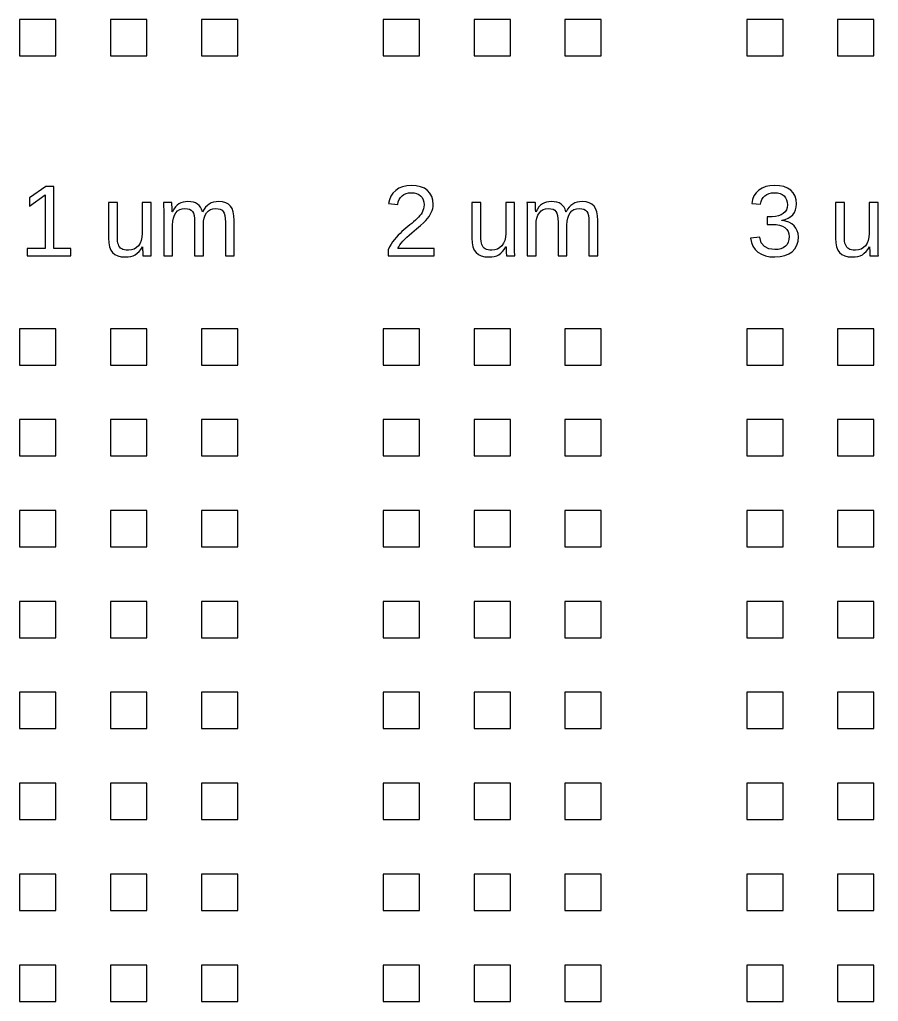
# Model space of a CAD drawing. Header units: metres. Extents: x -21500 to 21500, y -23900 to 23900.
# Drawn here: x -19600 to -14875, y 6400 to 11800 of the extents above; entities that cross this region are included whole.
import ezdxf

# ---------------------------------------------------------------- set-up
doc = ezdxf.new("R2010")
doc.units = ezdxf.units.M

msp = doc.modelspace()

# ---------------------------------------------------------------- linework, layer by layer
for p, q in [((-19400, 11800), (-19600, 11800)), ((-19600, 11800), (-19600, 11600)), ((-19400, 11600), (-19400, 11800)), ((-18900, 11800), (-19100, 11800)), ((-19100, 11800), (-19100, 11600)), ((-18900, 11600), (-18900, 11800)), ((-18400, 11800), (-18600, 11800)), ((-18600, 11800), (-18600, 11600)), ((-18400, 11600), (-18400, 11800)), ((-17400, 11800), (-17600, 11800)), ((-17600, 11800), (-17600, 11600)), ((-17400, 11600), (-17400, 11800)), ((-16900, 11800), (-17100, 11800)), ((-17100, 11800), (-17100, 11600)), ((-16900, 11600), (-16900, 11800)), ((-16400, 11800), (-16600, 11800)), ((-16600, 11800), (-16600, 11600)), ((-16400, 11600), (-16400, 11800)), ((-15400, 11800), (-15600, 11800)), ((-15600, 11800), (-15600, 11600)), ((-15400, 11600), (-15400, 11800)), ((-14900, 11800), (-15100, 11800)), ((-15100, 11800), (-15100, 11600)), ((-14900, 11600), (-14900, 11800)), ((-19600, 11600), (-19400, 11600)), ((-19100, 11600), (-18900, 11600)), ((-18600, 11600), (-18400, 11600)), ((-17600, 11600), (-17400, 11600)), ((-17100, 11600), (-16900, 11600)), ((-16600, 11600), (-16400, 11600)), ((-15600, 11600), (-15400, 11600)), ((-15100, 11600), (-14900, 11600)), ((-19456.2, 10882.2), (-19546.6, 10820.1)), ((-19411.2, 10882.2), (-19456.2, 10882.2)), ((-19411.2, 10541.5), (-19411.2, 10882.2)), ((-17531, 10860.8), (-17546, 10846.1)), ((-17513, 10872.7), (-17531, 10860.8)), ((-17492.7, 10881.1), (-17513, 10872.7)), ((-17469.9, 10886.2), (-17492.7, 10881.1)), ((-17444.8, 10887.9), (-17469.9, 10886.2)), ((-17417.6, 10886.2), (-17444.8, 10887.9)), ((-17393.7, 10881.1), (-17417.6, 10886.2)), ((-17373.2, 10872.6), (-17393.7, 10881.1)), ((-17356, 10860.7), (-17373.2, 10872.6)), ((-17342.4, 10845.6), (-17356, 10860.7)), ((-15533.4, 10861.6), (-15548.4, 10847.2)), ((-15515.5, 10873.1), (-15533.4, 10861.6)), ((-15495.1, 10881.4), (-15515.5, 10873.1)), ((-15472.4, 10886.3), (-15495.1, 10881.4)), ((-15447.3, 10887.9), (-15472.4, 10886.3)), ((-15420.1, 10886.3), (-15447.3, 10887.9)), ((-15396.2, 10881.3), (-15420.1, 10886.3)), ((-15375.4, 10872.9), (-15396.2, 10881.3)), ((-15357.9, 10861.2), (-15375.4, 10872.9)), ((-15343.9, 10846.5), (-15357.9, 10861.2)), ((-19546.6, 10774), (-19460.3, 10835.6)), ((-19546.6, 10820.1), (-19546.6, 10774)), ((-19460.3, 10835.6), (-19460.3, 10541.5)), ((-17565.4, 10809.6), (-17569.9, 10787.8)), ((-17557.4, 10829), (-17565.4, 10809.6)), ((-17546, 10846.1), (-17557.4, 10829)), ((-17517.2, 10797.7), (-17512.3, 10810.4)), ((-17512.3, 10810.4), (-17505.3, 10821.5)), ((-17505.3, 10821.5), (-17496.2, 10830.8)), ((-17496.2, 10830.8), (-17485.4, 10838.2)), ((-17485.4, 10838.2), (-17473.3, 10843.5)), ((-17473.3, 10843.5), (-17459.7, 10846.7)), ((-17459.7, 10846.7), (-17444.8, 10847.8)), ((-17444.8, 10847.8), (-17429.3, 10846.7)), ((-17429.3, 10846.7), (-17415.6, 10843.4)), ((-17415.6, 10843.4), (-17403.7, 10838)), ((-17403.7, 10838), (-17393.6, 10830.4)), ((-17393.6, 10830.4), (-17385.5, 10820.9)), ((-17385.5, 10820.9), (-17379.7, 10809.5)), ((-17379.7, 10809.5), (-17376.3, 10796.4)), ((-17332.7, 10827.7), (-17342.4, 10845.6)), ((-17326.9, 10806.9), (-17332.7, 10827.7)), ((-17324.9, 10783.2), (-17326.9, 10806.9)), ((-15567.9, 10810.5), (-15572.3, 10788.4)), ((-15559.9, 10830.1), (-15567.9, 10810.5)), ((-15548.4, 10847.2), (-15559.9, 10830.1)), ((-15520.6, 10798.8), (-15515.8, 10811.3)), ((-15515.8, 10811.3), (-15509, 10822.1)), ((-15509, 10822.1), (-15500, 10831.2)), ((-15500, 10831.2), (-15489.3, 10838.5)), ((-15489.3, 10838.5), (-15477, 10843.6)), ((-15477, 10843.6), (-15463.2, 10846.7)), ((-15463.2, 10846.7), (-15447.8, 10847.8)), ((-15447.8, 10847.8), (-15431.1, 10846.7)), ((-15431.1, 10846.7), (-15416.6, 10843.3)), ((-15416.6, 10843.3), (-15404.3, 10837.8)), ((-15404.3, 10837.8), (-15394.2, 10830)), ((-15394.2, 10830), (-15386.3, 10820.3)), ((-15386.3, 10820.3), (-15380.7, 10809)), ((-15380.7, 10809), (-15377.3, 10796.1)), ((-15334, 10829.2), (-15343.9, 10846.5)), ((-15328, 10809.3), (-15334, 10829.2)), ((-15326, 10786.7), (-15328, 10809.3)), ((-19062.4, 10793.5), (-19111.5, 10793.5)), ((-19111.5, 10793.5), (-19111.5, 10597.9)), ((-19062.4, 10607.4), (-19062.4, 10793.5)), ((-18877.1, 10793.5), (-18925.9, 10793.5)), ((-18925.9, 10793.5), (-18925.9, 10623.4)), ((-18877.1, 10562.7), (-18877.1, 10793.5)), ((-18762.8, 10793.5), (-18808.9, 10793.5)), ((-18808.9, 10793.5), (-18808.2, 10785.3)), ((-18808.2, 10785.3), (-18807.7, 10772.2)), ((-18807.7, 10772.2), (-18807.4, 10754)), ((-18807.4, 10754), (-18807.3, 10730.9)), ((-18762.7, 10792.6), (-18762.8, 10793.5)), ((-18762.5, 10791), (-18762.7, 10792.6)), ((-18762.4, 10788.9), (-18762.5, 10791)), ((-18762.2, 10786.2), (-18762.4, 10788.9)), ((-18762.1, 10783.1), (-18762.2, 10786.2)), ((-18761.9, 10779.8), (-18762.1, 10783.1)), ((-18761.8, 10776.3), (-18761.9, 10779.8)), ((-18761.6, 10772.5), (-18761.8, 10776.3)), ((-18761.4, 10767.8), (-18761.6, 10772.5)), ((-18761.1, 10761.3), (-18761.4, 10767.8)), ((-18760.9, 10753.2), (-18761.1, 10761.3)), ((-18760.6, 10743.3), (-18760.9, 10753.2)), ((-18751.7, 10757.8), (-18759.8, 10743.3)), ((-18742.9, 10769.8), (-18751.7, 10757.8)), ((-18733.6, 10779.5), (-18742.9, 10769.8)), ((-18740.5, 10737.4), (-18730.6, 10747.8)), ((-18723.7, 10786.7), (-18733.6, 10779.5)), ((-18730.6, 10747.8), (-18719.1, 10755.3)), ((-18713, 10792.1), (-18723.7, 10786.7)), ((-18719.1, 10755.3), (-18706, 10759.8)), ((-18701.1, 10795.9), (-18713, 10792.1)), ((-18706, 10759.8), (-18691.2, 10761.2)), ((-18688.2, 10798.2), (-18701.1, 10795.9)), ((-18691.2, 10761.2), (-18677.1, 10760.2)), ((-18674.1, 10799), (-18688.2, 10798.2)), ((-18677.1, 10760.2), (-18665.5, 10757.2)), ((-18658.3, 10798.1), (-18674.1, 10799)), ((-18665.5, 10757.2), (-18656.1, 10752.1)), ((-18644.2, 10795.6), (-18658.3, 10798.1)), ((-18656.1, 10752.1), (-18649.1, 10745)), ((-18631.9, 10791.5), (-18644.2, 10795.6)), ((-18621.3, 10785.7), (-18631.9, 10791.5)), ((-18612.4, 10778), (-18621.3, 10785.7)), ((-18604.9, 10768.4), (-18612.4, 10778)), ((-18598.9, 10756.9), (-18604.9, 10768.4)), ((-18594.3, 10743.3), (-18598.9, 10756.9)), ((-18585.5, 10757.1), (-18593.5, 10743.3)), ((-18576.7, 10768.8), (-18585.5, 10757.1)), ((-18567.1, 10778.4), (-18576.7, 10768.8)), ((-18571.4, 10737.5), (-18561.6, 10747.9)), ((-18556.8, 10785.9), (-18567.1, 10778.4)), ((-18561.6, 10747.9), (-18550.1, 10755.3)), ((-18545.4, 10791.6), (-18556.8, 10785.9)), ((-18550.1, 10755.3), (-18536.7, 10759.8)), ((-18532.9, 10795.7), (-18545.4, 10791.6)), ((-18536.7, 10759.8), (-18521.6, 10761.2)), ((-18519.3, 10798.1), (-18532.9, 10795.7)), ((-18521.6, 10761.2), (-18507.6, 10760.2)), ((-18504.5, 10799), (-18519.3, 10798.1)), ((-18507.6, 10760.2), (-18495.9, 10757.2)), ((-18483.8, 10797.4), (-18504.5, 10799)), ((-18495.9, 10757.2), (-18486.6, 10752.1)), ((-18486.6, 10752.1), (-18479.6, 10745)), ((-18466.1, 10792.9), (-18483.8, 10797.4)), ((-18451.5, 10785.4), (-18466.1, 10792.9)), ((-18439.8, 10774.8), (-18451.5, 10785.4)), ((-18431, 10760.8), (-18439.8, 10774.8)), ((-18424.7, 10742.9), (-18431, 10760.8)), ((-17569.9, 10787.8), (-17520, 10783.2)), ((-17520, 10783.2), (-17517.2, 10797.7)), ((-17381.1, 10749.3), (-17385.8, 10739.8)), ((-17377.8, 10759.5), (-17381.1, 10749.3)), ((-17375.8, 10770.2), (-17377.8, 10759.5)), ((-17376.3, 10796.4), (-17375.1, 10781.6)), ((-17375.1, 10781.6), (-17375.8, 10770.2)), ((-17335.1, 10739), (-17330.6, 10750)), ((-17330.6, 10750), (-17327.5, 10761)), ((-17327.5, 10761), (-17325.6, 10772.1)), ((-17325.6, 10772.1), (-17324.9, 10783.2)), ((-17062.4, 10793.5), (-17111.5, 10793.5)), ((-17111.5, 10793.5), (-17111.5, 10597.9)), ((-17062.4, 10607.4), (-17062.4, 10793.5)), ((-16877.1, 10793.5), (-16925.9, 10793.5)), ((-16925.9, 10793.5), (-16925.9, 10623.4)), ((-16877.1, 10562.7), (-16877.1, 10793.5)), ((-16762.8, 10793.5), (-16808.9, 10793.5)), ((-16808.9, 10793.5), (-16808.2, 10785.3)), ((-16808.2, 10785.3), (-16807.7, 10772.2)), ((-16807.7, 10772.2), (-16807.4, 10754)), ((-16807.4, 10754), (-16807.3, 10730.9)), ((-16762.7, 10792.6), (-16762.8, 10793.5)), ((-16762.5, 10791), (-16762.7, 10792.6)), ((-16762.4, 10788.9), (-16762.5, 10791)), ((-16762.2, 10786.2), (-16762.4, 10788.9)), ((-16762.1, 10783.1), (-16762.2, 10786.2)), ((-16761.9, 10779.8), (-16762.1, 10783.1)), ((-16761.8, 10776.3), (-16761.9, 10779.8)), ((-16761.6, 10772.5), (-16761.8, 10776.3)), ((-16761.4, 10767.8), (-16761.6, 10772.5)), ((-16761.1, 10761.3), (-16761.4, 10767.8)), ((-16760.9, 10753.2), (-16761.1, 10761.3)), ((-16760.6, 10743.3), (-16760.9, 10753.2)), ((-16751.7, 10757.8), (-16759.8, 10743.3)), ((-16742.9, 10769.8), (-16751.7, 10757.8)), ((-16733.6, 10779.5), (-16742.9, 10769.8)), ((-16740.5, 10737.4), (-16730.6, 10747.8)), ((-16723.7, 10786.7), (-16733.6, 10779.5)), ((-16730.6, 10747.8), (-16719.1, 10755.3)), ((-16713, 10792.1), (-16723.7, 10786.7)), ((-16719.1, 10755.3), (-16706, 10759.8)), ((-16701.1, 10795.9), (-16713, 10792.1)), ((-16706, 10759.8), (-16691.2, 10761.2)), ((-16688.2, 10798.2), (-16701.1, 10795.9)), ((-16691.2, 10761.2), (-16677.1, 10760.2)), ((-16674.1, 10799), (-16688.2, 10798.2)), ((-16677.1, 10760.2), (-16665.5, 10757.2)), ((-16658.3, 10798.1), (-16674.1, 10799)), ((-16665.5, 10757.2), (-16656.1, 10752.1)), ((-16644.2, 10795.6), (-16658.3, 10798.1)), ((-16656.1, 10752.1), (-16649.1, 10745)), ((-16631.9, 10791.5), (-16644.2, 10795.6)), ((-16621.3, 10785.7), (-16631.9, 10791.5)), ((-16612.4, 10778), (-16621.3, 10785.7)), ((-16604.9, 10768.4), (-16612.4, 10778)), ((-16598.9, 10756.9), (-16604.9, 10768.4)), ((-16594.3, 10743.3), (-16598.9, 10756.9)), ((-16585.5, 10757.1), (-16593.5, 10743.3)), ((-16576.7, 10768.8), (-16585.5, 10757.1)), ((-16567.1, 10778.4), (-16576.7, 10768.8)), ((-16571.4, 10737.5), (-16561.6, 10747.9)), ((-16556.8, 10785.9), (-16567.1, 10778.4)), ((-16561.6, 10747.9), (-16550.1, 10755.3)), ((-16545.4, 10791.6), (-16556.8, 10785.9)), ((-16550.1, 10755.3), (-16536.7, 10759.8)), ((-16532.9, 10795.7), (-16545.4, 10791.6)), ((-16536.7, 10759.8), (-16521.6, 10761.2)), ((-16519.3, 10798.1), (-16532.9, 10795.7)), ((-16521.6, 10761.2), (-16507.6, 10760.2)), ((-16504.5, 10799), (-16519.3, 10798.1)), ((-16507.6, 10760.2), (-16495.9, 10757.2)), ((-16483.8, 10797.4), (-16504.5, 10799)), ((-16495.9, 10757.2), (-16486.6, 10752.1)), ((-16486.6, 10752.1), (-16479.6, 10745)), ((-16466.1, 10792.9), (-16483.8, 10797.4)), ((-16451.5, 10785.4), (-16466.1, 10792.9)), ((-16439.8, 10774.8), (-16451.5, 10785.4)), ((-16431, 10760.8), (-16439.8, 10774.8)), ((-16424.7, 10742.9), (-16431, 10760.8)), ((-15572.3, 10788.4), (-15523.2, 10784.6)), ((-15523.2, 10784.6), (-15520.6, 10798.8)), ((-15381.7, 10754), (-15388.6, 10742.8)), ((-15377.6, 10767), (-15381.7, 10754)), ((-15376.2, 10781.6), (-15377.6, 10767)), ((-15377.3, 10796.1), (-15376.2, 10781.6)), ((-15337.5, 10739.5), (-15331.1, 10753.5)), ((-15331.1, 10753.5), (-15327.3, 10769.3)), ((-15327.3, 10769.3), (-15326, 10786.7)), ((-15062.4, 10793.5), (-15111.5, 10793.5)), ((-15111.5, 10793.5), (-15111.5, 10597.9)), ((-15062.4, 10607.4), (-15062.4, 10793.5)), ((-14877.1, 10793.5), (-14925.9, 10793.5)), ((-14925.9, 10793.5), (-14925.9, 10623.4)), ((-14877.1, 10562.7), (-14877.1, 10793.5)), ((-18807.3, 10730.9), (-18807.3, 10500)), ((-18759.8, 10743.3), (-18760.6, 10743.3)), ((-18757.6, 10690.6), (-18754.2, 10708.6)), ((-18754.2, 10708.6), (-18748.5, 10724.2)), ((-18748.5, 10724.2), (-18740.5, 10737.4)), ((-18649.1, 10745), (-18644, 10735.2)), ((-18644, 10735.2), (-18640.4, 10722.1)), ((-18640.4, 10722.1), (-18638.2, 10705.7)), ((-18638.2, 10705.7), (-18637.5, 10686.1)), ((-18593.5, 10743.3), (-18594.3, 10743.3)), ((-18588.1, 10690.7), (-18584.7, 10708.8)), ((-18584.7, 10708.8), (-18579.2, 10724.4)), ((-18579.2, 10724.4), (-18571.4, 10737.5)), ((-18479.6, 10745), (-18474.5, 10735.2)), ((-18474.5, 10735.2), (-18470.8, 10722.1)), ((-18470.8, 10722.1), (-18468.6, 10705.7)), ((-18468.6, 10705.7), (-18467.9, 10686.1)), ((-18420.9, 10721.2), (-18424.7, 10742.9)), ((-18419.6, 10695.6), (-18420.9, 10721.2)), ((-18419.6, 10500), (-18419.6, 10695.6)), ((-17422.8, 10696.1), (-17432.3, 10687.7)), ((-17413.9, 10704.5), (-17422.8, 10696.1)), ((-17405.6, 10713.1), (-17413.9, 10704.5)), ((-17398.2, 10721.8), (-17405.6, 10713.1)), ((-17391.6, 10730.7), (-17398.2, 10721.8)), ((-17385.8, 10739.8), (-17391.6, 10730.7)), ((-17377.7, 10682.6), (-17365.3, 10695.1)), ((-17365.3, 10695.1), (-17355.9, 10706)), ((-17355.9, 10706), (-17347.7, 10717)), ((-17347.7, 10717), (-17340.8, 10728)), ((-17340.8, 10728), (-17335.1, 10739)), ((-16807.3, 10730.9), (-16807.3, 10500)), ((-16759.8, 10743.3), (-16760.6, 10743.3)), ((-16757.6, 10690.6), (-16754.2, 10708.6)), ((-16754.2, 10708.6), (-16748.5, 10724.2)), ((-16748.5, 10724.2), (-16740.5, 10737.4)), ((-16649.1, 10745), (-16644, 10735.2)), ((-16644, 10735.2), (-16640.4, 10722.1)), ((-16640.4, 10722.1), (-16638.2, 10705.7)), ((-16638.2, 10705.7), (-16637.5, 10686.1)), ((-16593.5, 10743.3), (-16594.3, 10743.3)), ((-16588.1, 10690.7), (-16584.7, 10708.8)), ((-16584.7, 10708.8), (-16579.2, 10724.4)), ((-16579.2, 10724.4), (-16571.4, 10737.5)), ((-16479.6, 10745), (-16474.5, 10735.2)), ((-16474.5, 10735.2), (-16470.8, 10722.1)), ((-16470.8, 10722.1), (-16468.6, 10705.7)), ((-16468.6, 10705.7), (-16467.9, 10686.1)), ((-16420.9, 10721.2), (-16424.7, 10742.9)), ((-16419.6, 10695.6), (-16420.9, 10721.2)), ((-16419.6, 10500), (-16419.6, 10695.6)), ((-15460.6, 10715.7), (-15487.1, 10715.7)), ((-15487.1, 10715.7), (-15487.1, 10673.3)), ((-15441.6, 10716.8), (-15460.6, 10715.7)), ((-15424.9, 10720), (-15441.6, 10716.8)), ((-15410.5, 10725.5), (-15424.9, 10720)), ((-15398.3, 10733.2), (-15410.5, 10725.5)), ((-15406, 10696.1), (-15387.7, 10701.1)), ((-15406, 10695.1), (-15406, 10696.1)), ((-15385.8, 10691.5), (-15406, 10695.1)), ((-15388.6, 10742.8), (-15398.3, 10733.2)), ((-15387.7, 10701.1), (-15371.6, 10708)), ((-15371.6, 10708), (-15357.9, 10716.7)), ((-15357.9, 10716.7), (-15346.5, 10727.2)), ((-15346.5, 10727.2), (-15337.5, 10739.5)), ((-18758.7, 10670.1), (-18757.6, 10690.6)), ((-18758.7, 10500), (-18758.7, 10670.1)), ((-18637.5, 10686.1), (-18637.5, 10500)), ((-18589.2, 10670.1), (-18588.1, 10690.7)), ((-18589.2, 10500), (-18589.2, 10670.1)), ((-18467.9, 10686.1), (-18467.9, 10500)), ((-17485.4, 10644.1), (-17496.4, 10634.4)), ((-17474.5, 10653.4), (-17485.4, 10644.1)), ((-17463.6, 10662.3), (-17474.5, 10653.4)), ((-17452.8, 10670.9), (-17463.6, 10662.3)), ((-17442.3, 10679.3), (-17452.8, 10670.9)), ((-17432.3, 10687.7), (-17442.3, 10679.3)), ((-17442.1, 10627), (-17416.1, 10648.5)), ((-17416.1, 10648.5), (-17394.6, 10667)), ((-17394.6, 10667), (-17377.7, 10682.6)), ((-16758.7, 10670.1), (-16757.6, 10690.6)), ((-16758.7, 10500), (-16758.7, 10670.1)), ((-16637.5, 10686.1), (-16637.5, 10500)), ((-16589.2, 10670.1), (-16588.1, 10690.7)), ((-16589.2, 10500), (-16589.2, 10670.1)), ((-16467.9, 10686.1), (-16467.9, 10500)), ((-15487.1, 10673.3), (-15459.5, 10673.3)), ((-15459.5, 10673.3), (-15438.2, 10672.3)), ((-15438.2, 10672.3), (-15419.5, 10669)), ((-15419.5, 10669), (-15403.5, 10663.5)), ((-15403.5, 10663.5), (-15390.2, 10655.9)), ((-15390.2, 10655.9), (-15379.7, 10646.2)), ((-15367.9, 10685.6), (-15385.8, 10691.5)), ((-15379.7, 10646.2), (-15372.2, 10634.9)), ((-15352.4, 10677.1), (-15367.9, 10685.6)), ((-15339.3, 10666.3), (-15352.4, 10677.1)), ((-15328.9, 10653.4), (-15339.3, 10666.3)), ((-15321.4, 10639), (-15328.9, 10653.4)), ((-15316.9, 10623.1), (-15321.4, 10639)), ((-19111.5, 10597.9), (-19110.1, 10572.2)), ((-19062, 10593.7), (-19062.4, 10607.4)), ((-19060.9, 10581.7), (-19062, 10593.7)), ((-18931, 10585.3), (-18937.3, 10569.7)), ((-18927.2, 10603.2), (-18931, 10585.3)), ((-18925.9, 10623.4), (-18927.2, 10603.2)), ((-17538.3, 10590.5), (-17547.9, 10577.9)), ((-17528.2, 10602.3), (-17538.3, 10590.5)), ((-17517.8, 10613.6), (-17528.2, 10602.3)), ((-17507.2, 10624.3), (-17517.8, 10613.6)), ((-17496.4, 10634.4), (-17507.2, 10624.3)), ((-17491.8, 10581), (-17481.7, 10591.5)), ((-17481.7, 10591.5), (-17470.1, 10602.7)), ((-17470.1, 10602.7), (-17456.9, 10614.5)), ((-17456.9, 10614.5), (-17442.1, 10627)), ((-17111.5, 10597.9), (-17110.1, 10572.2)), ((-17062, 10593.7), (-17062.4, 10607.4)), ((-17060.9, 10581.7), (-17062, 10593.7)), ((-16931, 10585.3), (-16937.3, 10569.7)), ((-16927.2, 10603.2), (-16931, 10585.3)), ((-16925.9, 10623.4), (-16927.2, 10603.2)), ((-15528.4, 10602.8), (-15578.8, 10598.2)), ((-15578.8, 10598.2), (-15573.8, 10574.1)), ((-15519.5, 10573.1), (-15528.4, 10602.8)), ((-15372.2, 10634.9), (-15367.7, 10621.9)), ((-15367.5, 10590.4), (-15371.4, 10575.8)), ((-15367.7, 10621.9), (-15366.2, 10607.2)), ((-15366.2, 10607.2), (-15367.5, 10590.4)), ((-15317.5, 10580.6), (-15315.4, 10605.5)), ((-15315.4, 10605.5), (-15316.9, 10623.1)), ((-15111.5, 10597.9), (-15110.1, 10572.2)), ((-15062, 10593.7), (-15062.4, 10607.4)), ((-15060.9, 10581.7), (-15062, 10593.7)), ((-14931, 10585.3), (-14937.3, 10569.7)), ((-14927.2, 10603.2), (-14931, 10585.3)), ((-14925.9, 10623.4), (-14927.2, 10603.2)), ((-19460.3, 10541.5), (-19557.7, 10541.5)), ((-19557.7, 10541.5), (-19557.7, 10500)), ((-19318.1, 10541.5), (-19411.2, 10541.5)), ((-19318.1, 10500), (-19318.1, 10541.5)), ((-19110.1, 10572.2), (-19105.9, 10550.4)), ((-19105.9, 10550.4), (-19098.9, 10532.5)), ((-19098.9, 10532.5), (-19089.1, 10518.6)), ((-19059.1, 10571.2), (-19060.9, 10581.7)), ((-19056.7, 10562.4), (-19059.1, 10571.2)), ((-19053.4, 10555), (-19056.7, 10562.4)), ((-19049.3, 10548.6), (-19053.4, 10555)), ((-19044.3, 10543.4), (-19049.3, 10548.6)), ((-19038.5, 10539.3), (-19044.3, 10543.4)), ((-19031.5, 10536.2), (-19038.5, 10539.3)), ((-19023.1, 10534), (-19031.5, 10536.2)), ((-19013.2, 10532.7), (-19023.1, 10534)), ((-19001.9, 10532.3), (-19013.2, 10532.7)), ((-18985.2, 10533.8), (-19001.9, 10532.3)), ((-18970.3, 10538.3), (-18985.2, 10533.8)), ((-18957.3, 10545.9), (-18970.3, 10538.3)), ((-18946.2, 10556.4), (-18957.3, 10545.9)), ((-18937.3, 10569.7), (-18946.2, 10556.4)), ((-18942.7, 10524.2), (-18933.3, 10536.1)), ((-18933.3, 10536.1), (-18924.5, 10550.2)), ((-18924.5, 10550.2), (-18923.7, 10550.2)), ((-18923.7, 10550.2), (-18923.5, 10540.3)), ((-18923.5, 10540.3), (-18923.2, 10532.2)), ((-18923.2, 10532.2), (-18923, 10525.7)), ((-18877, 10539.5), (-18877.1, 10562.7)), ((-18876.7, 10521.4), (-18877, 10539.5)), ((-17564.8, 10549.9), (-17572.1, 10534.5)), ((-17572.1, 10534.5), (-17572.1, 10500)), ((-17556.7, 10564.3), (-17564.8, 10549.9)), ((-17547.9, 10577.9), (-17556.7, 10564.3)), ((-17518.3, 10541.5), (-17513.6, 10551.1)), ((-17319, 10541.5), (-17518.3, 10541.5)), ((-17513.6, 10551.1), (-17507.6, 10560.9)), ((-17507.6, 10560.9), (-17500.3, 10570.8)), ((-17500.3, 10570.8), (-17491.8, 10581)), ((-17319, 10500), (-17319, 10541.5)), ((-17110.1, 10572.2), (-17105.9, 10550.4)), ((-17105.9, 10550.4), (-17098.9, 10532.5)), ((-17098.9, 10532.5), (-17089.1, 10518.6)), ((-17059.1, 10571.2), (-17060.9, 10581.7)), ((-17056.7, 10562.4), (-17059.1, 10571.2)), ((-17053.4, 10555), (-17056.7, 10562.4)), ((-17049.3, 10548.6), (-17053.4, 10555)), ((-17044.3, 10543.4), (-17049.3, 10548.6)), ((-17038.5, 10539.3), (-17044.3, 10543.4)), ((-17031.5, 10536.2), (-17038.5, 10539.3)), ((-17023.1, 10534), (-17031.5, 10536.2)), ((-17013.2, 10532.7), (-17023.1, 10534)), ((-17001.9, 10532.3), (-17013.2, 10532.7)), ((-16985.2, 10533.8), (-17001.9, 10532.3)), ((-16970.3, 10538.3), (-16985.2, 10533.8)), ((-16957.3, 10545.9), (-16970.3, 10538.3)), ((-16946.2, 10556.4), (-16957.3, 10545.9)), ((-16937.3, 10569.7), (-16946.2, 10556.4)), ((-16942.7, 10524.2), (-16933.3, 10536.1)), ((-16933.3, 10536.1), (-16924.5, 10550.2)), ((-16924.5, 10550.2), (-16923.7, 10550.2)), ((-16923.7, 10550.2), (-16923.5, 10540.3)), ((-16923.5, 10540.3), (-16923.2, 10532.2)), ((-16923.2, 10532.2), (-16923, 10525.7)), ((-16877, 10539.5), (-16877.1, 10562.7)), ((-16876.7, 10521.4), (-16877, 10539.5)), ((-15573.8, 10574.1), (-15565.3, 10553.2)), ((-15565.3, 10553.2), (-15553.3, 10535.4)), ((-15553.3, 10535.4), (-15537.7, 10520.8)), ((-15502.7, 10552), (-15519.5, 10573.1)), ((-15477.9, 10539.2), (-15502.7, 10552)), ((-15445.1, 10535), (-15477.9, 10539.2)), ((-15427.6, 10536.1), (-15445.1, 10535)), ((-15412.2, 10539.5), (-15427.6, 10536.1)), ((-15398.7, 10545.2), (-15412.2, 10539.5)), ((-15387.2, 10553.2), (-15398.7, 10545.2)), ((-15378, 10563.4), (-15387.2, 10553.2)), ((-15371.4, 10575.8), (-15378, 10563.4)), ((-15349.1, 10523.6), (-15334.3, 10539.6)), ((-15334.3, 10539.6), (-15323.8, 10558.6)), ((-15323.8, 10558.6), (-15317.5, 10580.6)), ((-15110.1, 10572.2), (-15105.9, 10550.4)), ((-15105.9, 10550.4), (-15098.9, 10532.5)), ((-15098.9, 10532.5), (-15089.1, 10518.6)), ((-15059.1, 10571.2), (-15060.9, 10581.7)), ((-15056.7, 10562.4), (-15059.1, 10571.2)), ((-15053.4, 10555), (-15056.7, 10562.4)), ((-15049.3, 10548.6), (-15053.4, 10555)), ((-15044.3, 10543.4), (-15049.3, 10548.6)), ((-15038.5, 10539.3), (-15044.3, 10543.4)), ((-15031.5, 10536.2), (-15038.5, 10539.3)), ((-15023.1, 10534), (-15031.5, 10536.2)), ((-15013.2, 10532.7), (-15023.1, 10534)), ((-15001.9, 10532.3), (-15013.2, 10532.7)), ((-14985.2, 10533.8), (-15001.9, 10532.3)), ((-14970.3, 10538.3), (-14985.2, 10533.8)), ((-14957.3, 10545.9), (-14970.3, 10538.3)), ((-14946.2, 10556.4), (-14957.3, 10545.9)), ((-14937.3, 10569.7), (-14946.2, 10556.4)), ((-14942.7, 10524.2), (-14933.3, 10536.1)), ((-14933.3, 10536.1), (-14924.5, 10550.2)), ((-14924.5, 10550.2), (-14923.7, 10550.2)), ((-14923.7, 10550.2), (-14923.5, 10540.3)), ((-14923.5, 10540.3), (-14923.2, 10532.2)), ((-14923.2, 10532.2), (-14923, 10525.7)), ((-14877, 10539.5), (-14877.1, 10562.7)), ((-14876.7, 10521.4), (-14877, 10539.5)), ((-19557.7, 10500), (-19318.1, 10500)), ((-19089.1, 10518.6), (-19076.3, 10508.1)), ((-19076.3, 10508.1), (-19060.2, 10500.6)), ((-19060.2, 10500.6), (-19040.9, 10496.1)), ((-19040.9, 10496.1), (-19018.4, 10494.6)), ((-19018.4, 10494.6), (-19002.7, 10495.4)), ((-19002.7, 10495.4), (-18988.3, 10497.7)), ((-18988.3, 10497.7), (-18975.2, 10501.7)), ((-18975.2, 10501.7), (-18963.5, 10507.2)), ((-18963.5, 10507.2), (-18952.7, 10514.6)), ((-18952.7, 10514.6), (-18942.7, 10524.2)), ((-18923, 10525.7), (-18922.8, 10521)), ((-18922.8, 10521), (-18922.6, 10517.3)), ((-18922.6, 10517.3), (-18922.4, 10513.7)), ((-18922.4, 10513.7), (-18922.2, 10510.4)), ((-18922.2, 10510.4), (-18922.1, 10507.3)), ((-18922.1, 10507.3), (-18922, 10504.6)), ((-18922, 10504.6), (-18921.8, 10502.5)), ((-18921.8, 10502.5), (-18921.7, 10501)), ((-18921.7, 10501), (-18921.6, 10500)), ((-18921.6, 10500), (-18875.4, 10500)), ((-18876.2, 10508.2), (-18876.7, 10521.4)), ((-18875.4, 10500), (-18876.2, 10508.2)), ((-18807.3, 10500), (-18758.7, 10500)), ((-18637.5, 10500), (-18589.2, 10500)), ((-18467.9, 10500), (-18419.6, 10500)), ((-17572.1, 10500), (-17319, 10500)), ((-17089.1, 10518.6), (-17076.3, 10508.1)), ((-17076.3, 10508.1), (-17060.2, 10500.6)), ((-17060.2, 10500.6), (-17040.9, 10496.1)), ((-17040.9, 10496.1), (-17018.4, 10494.6)), ((-17018.4, 10494.6), (-17002.7, 10495.4)), ((-17002.7, 10495.4), (-16988.3, 10497.7)), ((-16988.3, 10497.7), (-16975.2, 10501.7)), ((-16975.2, 10501.7), (-16963.5, 10507.2)), ((-16963.5, 10507.2), (-16952.7, 10514.6)), ((-16952.7, 10514.6), (-16942.7, 10524.2)), ((-16923, 10525.7), (-16922.8, 10521)), ((-16922.8, 10521), (-16922.6, 10517.3)), ((-16922.6, 10517.3), (-16922.4, 10513.7)), ((-16922.4, 10513.7), (-16922.2, 10510.4)), ((-16922.2, 10510.4), (-16922.1, 10507.3)), ((-16922.1, 10507.3), (-16922, 10504.6)), ((-16922, 10504.6), (-16921.8, 10502.5)), ((-16921.8, 10502.5), (-16921.7, 10501)), ((-16921.7, 10501), (-16921.6, 10500)), ((-16921.6, 10500), (-16875.4, 10500)), ((-16876.2, 10508.2), (-16876.7, 10521.4)), ((-16875.4, 10500), (-16876.2, 10508.2)), ((-16807.3, 10500), (-16758.7, 10500)), ((-16637.5, 10500), (-16589.2, 10500)), ((-16467.9, 10500), (-16419.6, 10500)), ((-15537.7, 10520.8), (-15519, 10509.3)), ((-15519, 10509.3), (-15497.3, 10501.1)), ((-15497.3, 10501.1), (-15472.7, 10496.2)), ((-15472.7, 10496.2), (-15445.1, 10494.6)), ((-15445.1, 10494.6), (-15415.7, 10496.4)), ((-15415.7, 10496.4), (-15389.9, 10501.8)), ((-15389.9, 10501.8), (-15367.7, 10510.9)), ((-15367.7, 10510.9), (-15349.1, 10523.6)), ((-15089.1, 10518.6), (-15076.3, 10508.1)), ((-15076.3, 10508.1), (-15060.2, 10500.6)), ((-15060.2, 10500.6), (-15040.9, 10496.1)), ((-15040.9, 10496.1), (-15018.4, 10494.6)), ((-15018.4, 10494.6), (-15002.7, 10495.4)), ((-15002.7, 10495.4), (-14988.3, 10497.7)), ((-14988.3, 10497.7), (-14975.2, 10501.7)), ((-14975.2, 10501.7), (-14963.5, 10507.2)), ((-14963.5, 10507.2), (-14952.7, 10514.6)), ((-14952.7, 10514.6), (-14942.7, 10524.2)), ((-14923, 10525.7), (-14922.8, 10521)), ((-14922.8, 10521), (-14922.6, 10517.3)), ((-14922.6, 10517.3), (-14922.4, 10513.7)), ((-14922.4, 10513.7), (-14922.2, 10510.4)), ((-14922.2, 10510.4), (-14922.1, 10507.3)), ((-14922.1, 10507.3), (-14922, 10504.6)), ((-14922, 10504.6), (-14921.8, 10502.5)), ((-14921.8, 10502.5), (-14921.7, 10501)), ((-14921.7, 10501), (-14921.6, 10500)), ((-14921.6, 10500), (-14875.4, 10500)), ((-14876.2, 10508.2), (-14876.7, 10521.4)), ((-14875.4, 10500), (-14876.2, 10508.2)), ((-19400, 10100), (-19600, 10100)), ((-19600, 10100), (-19600, 9900)), ((-19400, 9900), (-19400, 10100)), ((-18900, 10100), (-19100, 10100)), ((-19100, 10100), (-19100, 9900)), ((-18900, 9900), (-18900, 10100)), ((-18400, 10100), (-18600, 10100)), ((-18600, 10100), (-18600, 9900)), ((-18400, 9900), (-18400, 10100)), ((-17400, 10100), (-17600, 10100)), ((-17600, 10100), (-17600, 9900)), ((-17400, 9900), (-17400, 10100)), ((-16900, 10100), (-17100, 10100)), ((-17100, 10100), (-17100, 9900)), ((-16900, 9900), (-16900, 10100)), ((-16400, 10100), (-16600, 10100)), ((-16600, 10100), (-16600, 9900)), ((-16400, 9900), (-16400, 10100)), ((-15400, 10100), (-15600, 10100)), ((-15600, 10100), (-15600, 9900)), ((-15400, 9900), (-15400, 10100)), ((-14900, 10100), (-15100, 10100)), ((-15100, 10100), (-15100, 9900)), ((-14900, 9900), (-14900, 10100)), ((-19600, 9900), (-19400, 9900)), ((-19100, 9900), (-18900, 9900)), ((-18600, 9900), (-18400, 9900)), ((-17600, 9900), (-17400, 9900)), ((-17100, 9900), (-16900, 9900)), ((-16600, 9900), (-16400, 9900)), ((-15600, 9900), (-15400, 9900)), ((-15100, 9900), (-14900, 9900)), ((-19400, 9600), (-19600, 9600)), ((-19600, 9600), (-19600, 9400)), ((-19400, 9400), (-19400, 9600)), ((-18900, 9600), (-19100, 9600)), ((-19100, 9600), (-19100, 9400)), ((-18900, 9400), (-18900, 9600)), ((-18400, 9600), (-18600, 9600)), ((-18600, 9600), (-18600, 9400)), ((-18400, 9400), (-18400, 9600)), ((-17400, 9600), (-17600, 9600)), ((-17600, 9600), (-17600, 9400)), ((-17400, 9400), (-17400, 9600)), ((-16900, 9600), (-17100, 9600)), ((-17100, 9600), (-17100, 9400)), ((-16900, 9400), (-16900, 9600)), ((-16400, 9600), (-16600, 9600)), ((-16600, 9600), (-16600, 9400)), ((-16400, 9400), (-16400, 9600)), ((-15400, 9600), (-15600, 9600)), ((-15600, 9600), (-15600, 9400)), ((-15400, 9400), (-15400, 9600)), ((-14900, 9600), (-15100, 9600)), ((-15100, 9600), (-15100, 9400)), ((-14900, 9400), (-14900, 9600)), ((-19600, 9400), (-19400, 9400)), ((-19100, 9400), (-18900, 9400)), ((-18600, 9400), (-18400, 9400)), ((-17600, 9400), (-17400, 9400)), ((-17100, 9400), (-16900, 9400)), ((-16600, 9400), (-16400, 9400)), ((-15600, 9400), (-15400, 9400)), ((-15100, 9400), (-14900, 9400)), ((-19400, 9100), (-19600, 9100)), ((-19600, 9100), (-19600, 8900)), ((-19400, 8900), (-19400, 9100)), ((-18900, 9100), (-19100, 9100)), ((-19100, 9100), (-19100, 8900)), ((-18900, 8900), (-18900, 9100)), ((-18400, 9100), (-18600, 9100)), ((-18600, 9100), (-18600, 8900)), ((-18400, 8900), (-18400, 9100)), ((-17400, 9100), (-17600, 9100)), ((-17600, 9100), (-17600, 8900)), ((-17400, 8900), (-17400, 9100)), ((-16900, 9100), (-17100, 9100)), ((-17100, 9100), (-17100, 8900)), ((-16900, 8900), (-16900, 9100)), ((-16400, 9100), (-16600, 9100)), ((-16600, 9100), (-16600, 8900)), ((-16400, 8900), (-16400, 9100)), ((-15400, 9100), (-15600, 9100)), ((-15600, 9100), (-15600, 8900)), ((-15400, 8900), (-15400, 9100)), ((-14900, 9100), (-15100, 9100)), ((-15100, 9100), (-15100, 8900)), ((-14900, 8900), (-14900, 9100)), ((-19600, 8900), (-19400, 8900)), ((-19100, 8900), (-18900, 8900)), ((-18600, 8900), (-18400, 8900)), ((-17600, 8900), (-17400, 8900)), ((-17100, 8900), (-16900, 8900)), ((-16600, 8900), (-16400, 8900)), ((-15600, 8900), (-15400, 8900)), ((-15100, 8900), (-14900, 8900)), ((-19400, 8600), (-19600, 8600)), ((-19600, 8600), (-19600, 8400)), ((-19400, 8400), (-19400, 8600)), ((-18900, 8600), (-19100, 8600)), ((-19100, 8600), (-19100, 8400)), ((-18900, 8400), (-18900, 8600)), ((-18400, 8600), (-18600, 8600)), ((-18600, 8600), (-18600, 8400)), ((-18400, 8400), (-18400, 8600)), ((-17400, 8600), (-17600, 8600)), ((-17600, 8600), (-17600, 8400)), ((-17400, 8400), (-17400, 8600)), ((-16900, 8600), (-17100, 8600)), ((-17100, 8600), (-17100, 8400)), ((-16900, 8400), (-16900, 8600)), ((-16400, 8600), (-16600, 8600)), ((-16600, 8600), (-16600, 8400)), ((-16400, 8400), (-16400, 8600)), ((-15400, 8600), (-15600, 8600)), ((-15600, 8600), (-15600, 8400)), ((-15400, 8400), (-15400, 8600)), ((-14900, 8600), (-15100, 8600)), ((-15100, 8600), (-15100, 8400)), ((-14900, 8400), (-14900, 8600)), ((-19600, 8400), (-19400, 8400)), ((-19100, 8400), (-18900, 8400)), ((-18600, 8400), (-18400, 8400)), ((-17600, 8400), (-17400, 8400)), ((-17100, 8400), (-16900, 8400)), ((-16600, 8400), (-16400, 8400)), ((-15600, 8400), (-15400, 8400)), ((-15100, 8400), (-14900, 8400)), ((-19400, 8100), (-19600, 8100)), ((-19600, 8100), (-19600, 7900)), ((-19400, 7900), (-19400, 8100)), ((-18900, 8100), (-19100, 8100)), ((-19100, 8100), (-19100, 7900)), ((-18900, 7900), (-18900, 8100)), ((-18400, 8100), (-18600, 8100)), ((-18600, 8100), (-18600, 7900)), ((-18400, 7900), (-18400, 8100)), ((-17400, 8100), (-17600, 8100)), ((-17600, 8100), (-17600, 7900)), ((-17400, 7900), (-17400, 8100)), ((-16900, 8100), (-17100, 8100)), ((-17100, 8100), (-17100, 7900)), ((-16900, 7900), (-16900, 8100)), ((-16400, 8100), (-16600, 8100)), ((-16600, 8100), (-16600, 7900)), ((-16400, 7900), (-16400, 8100)), ((-15400, 8100), (-15600, 8100)), ((-15600, 8100), (-15600, 7900)), ((-15400, 7900), (-15400, 8100)), ((-14900, 8100), (-15100, 8100)), ((-15100, 8100), (-15100, 7900)), ((-14900, 7900), (-14900, 8100)), ((-19600, 7900), (-19400, 7900)), ((-19100, 7900), (-18900, 7900)), ((-18600, 7900), (-18400, 7900)), ((-17600, 7900), (-17400, 7900)), ((-17100, 7900), (-16900, 7900)), ((-16600, 7900), (-16400, 7900)), ((-15600, 7900), (-15400, 7900)), ((-15100, 7900), (-14900, 7900)), ((-19400, 7600), (-19600, 7600)), ((-19600, 7600), (-19600, 7400)), ((-19400, 7400), (-19400, 7600)), ((-18900, 7600), (-19100, 7600)), ((-19100, 7600), (-19100, 7400)), ((-18900, 7400), (-18900, 7600)), ((-18400, 7600), (-18600, 7600)), ((-18600, 7600), (-18600, 7400)), ((-18400, 7400), (-18400, 7600)), ((-17400, 7600), (-17600, 7600)), ((-17600, 7600), (-17600, 7400)), ((-17400, 7400), (-17400, 7600)), ((-16900, 7600), (-17100, 7600)), ((-17100, 7600), (-17100, 7400)), ((-16900, 7400), (-16900, 7600)), ((-16400, 7600), (-16600, 7600)), ((-16600, 7600), (-16600, 7400)), ((-16400, 7400), (-16400, 7600)), ((-15400, 7600), (-15600, 7600)), ((-15600, 7600), (-15600, 7400)), ((-15400, 7400), (-15400, 7600)), ((-14900, 7600), (-15100, 7600)), ((-15100, 7600), (-15100, 7400)), ((-14900, 7400), (-14900, 7600)), ((-19600, 7400), (-19400, 7400)), ((-19100, 7400), (-18900, 7400)), ((-18600, 7400), (-18400, 7400)), ((-17600, 7400), (-17400, 7400)), ((-17100, 7400), (-16900, 7400)), ((-16600, 7400), (-16400, 7400)), ((-15600, 7400), (-15400, 7400)), ((-15100, 7400), (-14900, 7400)), ((-19400, 7100), (-19600, 7100)), ((-19600, 7100), (-19600, 6900)), ((-19400, 6900), (-19400, 7100)), ((-18900, 7100), (-19100, 7100)), ((-19100, 7100), (-19100, 6900)), ((-18900, 6900), (-18900, 7100)), ((-18400, 7100), (-18600, 7100)), ((-18600, 7100), (-18600, 6900)), ((-18400, 6900), (-18400, 7100)), ((-17400, 7100), (-17600, 7100)), ((-17600, 7100), (-17600, 6900)), ((-17400, 6900), (-17400, 7100)), ((-16900, 7100), (-17100, 7100)), ((-17100, 7100), (-17100, 6900)), ((-16900, 6900), (-16900, 7100)), ((-16400, 7100), (-16600, 7100)), ((-16600, 7100), (-16600, 6900)), ((-16400, 6900), (-16400, 7100)), ((-15400, 7100), (-15600, 7100)), ((-15600, 7100), (-15600, 6900)), ((-15400, 6900), (-15400, 7100)), ((-14900, 7100), (-15100, 7100)), ((-15100, 7100), (-15100, 6900)), ((-14900, 6900), (-14900, 7100)), ((-19600, 6900), (-19400, 6900)), ((-19100, 6900), (-18900, 6900)), ((-18600, 6900), (-18400, 6900)), ((-17600, 6900), (-17400, 6900)), ((-17100, 6900), (-16900, 6900)), ((-16600, 6900), (-16400, 6900)), ((-15600, 6900), (-15400, 6900)), ((-15100, 6900), (-14900, 6900)), ((-19400, 6600), (-19600, 6600)), ((-19600, 6600), (-19600, 6400)), ((-19400, 6400), (-19400, 6600)), ((-18900, 6600), (-19100, 6600)), ((-19100, 6600), (-19100, 6400)), ((-18900, 6400), (-18900, 6600)), ((-18400, 6600), (-18600, 6600)), ((-18600, 6600), (-18600, 6400)), ((-18400, 6400), (-18400, 6600)), ((-17400, 6600), (-17600, 6600)), ((-17600, 6600), (-17600, 6400)), ((-17400, 6400), (-17400, 6600)), ((-16900, 6600), (-17100, 6600)), ((-17100, 6600), (-17100, 6400)), ((-16900, 6400), (-16900, 6600)), ((-16400, 6600), (-16600, 6600)), ((-16600, 6600), (-16600, 6400)), ((-16400, 6400), (-16400, 6600)), ((-15400, 6600), (-15600, 6600)), ((-15600, 6600), (-15600, 6400)), ((-15400, 6400), (-15400, 6600)), ((-14900, 6600), (-15100, 6600)), ((-15100, 6600), (-15100, 6400)), ((-14900, 6400), (-14900, 6600)), ((-19600, 6400), (-19400, 6400)), ((-19100, 6400), (-18900, 6400)), ((-18600, 6400), (-18400, 6400)), ((-17600, 6400), (-17400, 6400)), ((-17100, 6400), (-16900, 6400)), ((-16600, 6400), (-16400, 6400)), ((-15600, 6400), (-15400, 6400)), ((-15100, 6400), (-14900, 6400))]:
    msp.add_line(p, q)

doc.saveas('drawing.dxf')
